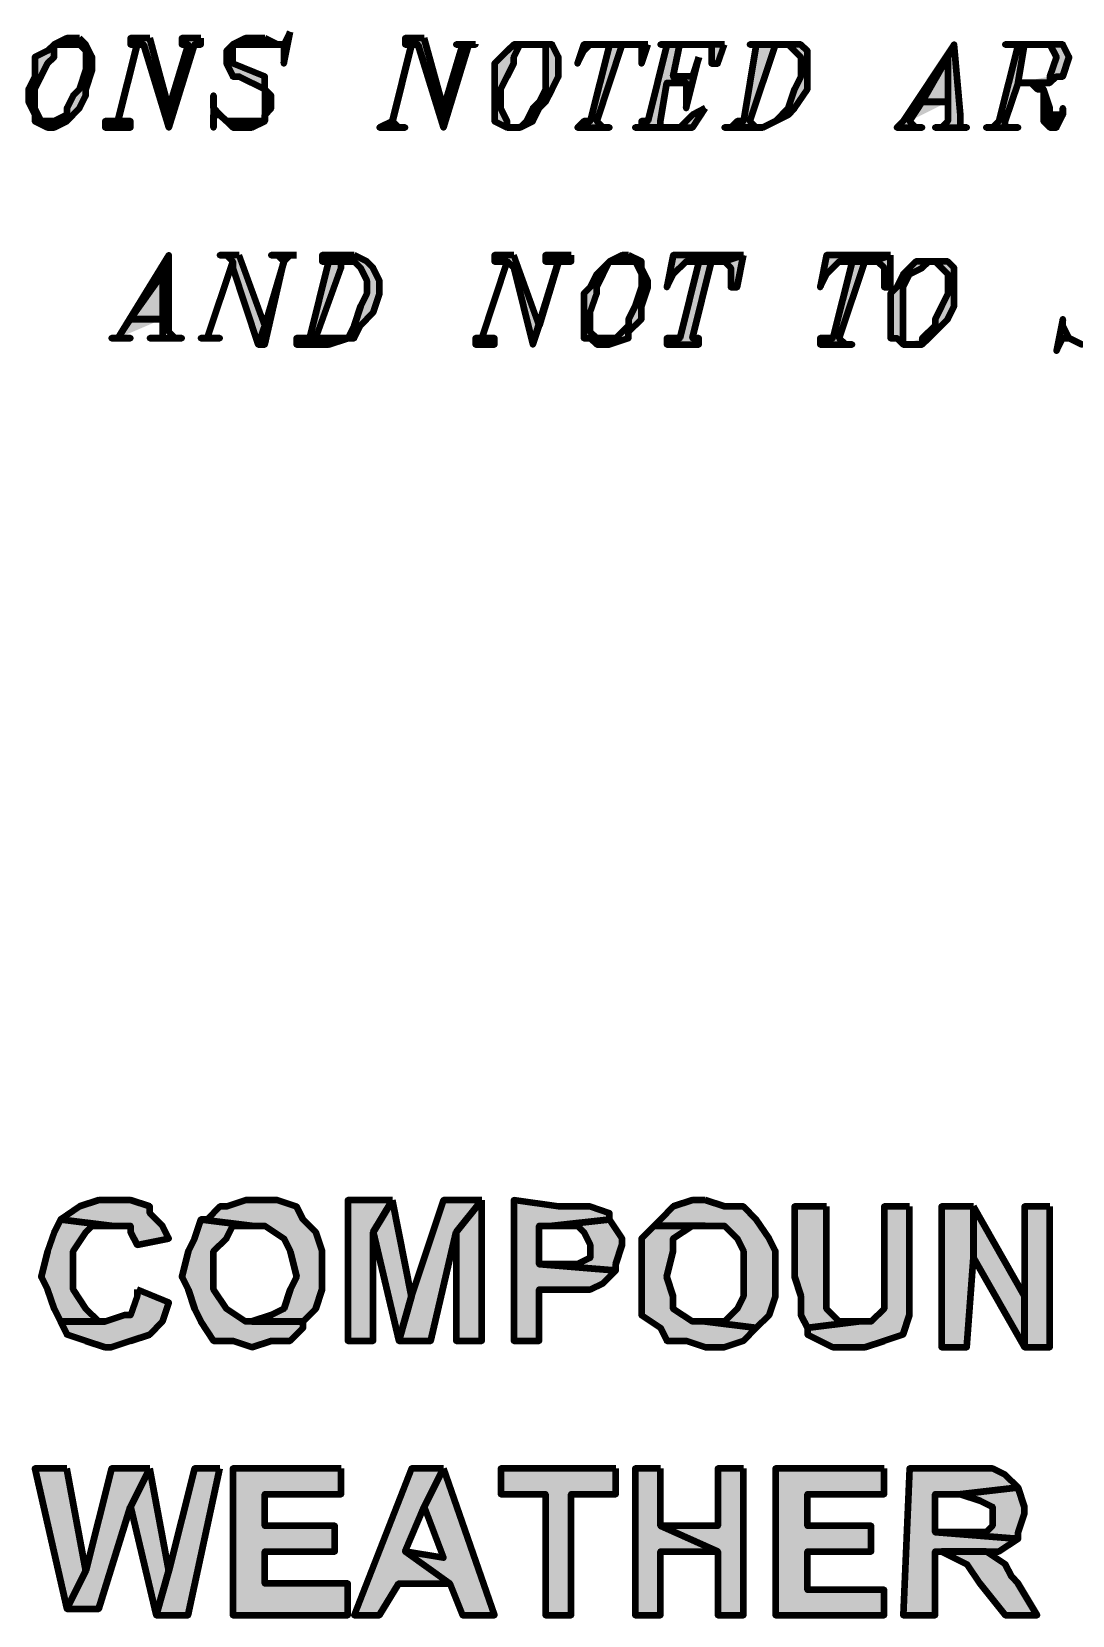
# Model space of a CAD drawing. Header units: inches. Extents: x 16 to 776, y 37 to 575.
# Drawn here: x 253.42 to 280.58, y 181.17 to 222.5 of the extents above; entities that cross this region are included whole.
import ezdxf

# ---------------------------------------------------------------- set-up
doc = ezdxf.new("R2010")
doc.units = ezdxf.units.IN
doc.header["$MEASUREMENT"] = 0
for name, color, linetype, lineweight in [('H', 7, 'CONTINUOUS', 100), ('P', 250, 'CONTINUOUS', 100), ('Text', 250, 'CONTINUOUS', 100)]:
    doc.layers.add(name, color=color, linetype=linetype, lineweight=lineweight)
doc.styles.get("Standard").update_dxf_attribs({"font": 'txt', "width": 0.75})

msp = doc.modelspace()

# ---------------------------------------------------------------- hatches: boundary and pattern name
at = {"layer": 'H', "linetype": 'Continuous'}
for points in [[(260.167, 222.5), (260, 222.167), (260, 221.833), (260, 221.667)], [(254.667, 222.333), (254.333, 222.333), (254, 222.167), (253.833, 222), (253.5, 221.833), (253.5, 221.333), (253.333, 221), (253.333, 220.667), (253.5, 220.333), (253.5, 220.167), (253.833, 220), (253.833, 220.167), (253.667, 220.167), (253.5, 220.5), (253.5, 221), (253.667, 221.333), (253.833, 221.667), (254, 221.833), (254, 222.167), (254.333, 222.167), (254.5, 222.167)], [(254.667, 222.333), (254.5, 222.167), (254.667, 222.167), (254.833, 222), (254.833, 221.5), (254.667, 221), (254.5, 220.833), (254.333, 220.5), (254.333, 220.333), (254, 220.167), (253.833, 220.167), (253.833, 220), (254, 220), (254.333, 220.167), (254.667, 220.5), (254.833, 220.833), (254.833, 221), (255, 221.5), (255, 221.833), (254.833, 222.167)], [(256.5, 222.333), (256, 222.333), (256, 222.167), (256.167, 222.167), (256.333, 222.167), (257, 220), (257, 220.5)], [(257.833, 222.333), (257.333, 222.333), (257.333, 222.167), (257.5, 222.167), (257, 220.5), (257, 220), (257.667, 222.167), (257.833, 222.167)], [(259.5, 222.333), (259, 222.333), (258.667, 222.167), (258.5, 222), (258.5, 221.667), (258.667, 221.333), (258.833, 221.333), (259.5, 221), (259.5, 220.667), (259.5, 220.5), (259.5, 220.167), (259.167, 220.167), (258.667, 220.167), (258.667, 220), (259.167, 220), (259.5, 220.167), (259.5, 220.333), (259.667, 220.5), (259.667, 220.833), (259.5, 221), (259.5, 221.333), (258.667, 221.667), (258.667, 221.833), (258.667, 222), (258.667, 222.167), (259, 222.167), (259.5, 222.167)], [(263.667, 222.333), (263.167, 222.333), (263.167, 222.167), (263.333, 222.167), (263.5, 222.167), (264.167, 220), (264.167, 220.5)], [(265, 222.167), (264.5, 222.167), (264.667, 222.167), (264.167, 220.5), (264.167, 220), (264.833, 222.167)], [(266.333, 222.167), (266, 222.167), (265.833, 222), (265.5, 221.667), (265.5, 221.333), (265.5, 221), (265.5, 220.5), (265.5, 220.333), (265.5, 220.167), (265.833, 220), (265.833, 220.167), (265.667, 220.5), (265.667, 221), (265.833, 221.333), (266, 221.667), (266, 221.833), (266.167, 222.167)], [(268.833, 222.167), (268.5, 222.167), (268, 220.167), (267.833, 220.167), (267.667, 220), (268.5, 220), (268.333, 220), (268.167, 220.167)], [(269.5, 222.167), (267.833, 222.167), (267.667, 221.667), (267.833, 222), (268, 222.167), (268.333, 222.167), (268.5, 222.167), (268.833, 222.167), (269, 222.167)], [(269.5, 222.167), (269, 222.167), (269.167, 222.167), (269.333, 222.167), (269.333, 222), (269.333, 221.667)], [(269.833, 222.167), (270, 222.167), (269.5, 220.167), (269.333, 220.167), (269.333, 220), (269.833, 220), (269.833, 220.167), (270, 221.167), (270.333, 221.167), (270.167, 221.333), (270.333, 222.167), (270.5, 222.167), (271, 222.167)], [(271.5, 222.167), (269.833, 222.167), (271, 222.167), (271.167, 222.167), (271.167, 221.833), (271.167, 221.667), (271.333, 221.667)], [(273.167, 222.167), (272.167, 222.167), (272.333, 222.167), (273.167, 222.167), (273.333, 222), (273.5, 221.833), (273.5, 221.333), (273.333, 221), (273.167, 220.5), (272.833, 220.167), (272.5, 220), (272.333, 220), (271.667, 220), (271.5, 220), (272.5, 220), (272.833, 220.167), (273.167, 220.333), (273.333, 220.5), (273.667, 221), (273.667, 221.333), (273.667, 221.833), (273.667, 222), (273.5, 222.167)], [(272.333, 222.167), (272, 220.167), (271.833, 220.167), (271.667, 220), (272.333, 220), (272.167, 220.167), (272.833, 222.167), (273.167, 222.167)], [(279, 222.167), (279.167, 222.167), (278.667, 220.167), (278.5, 220), (278.333, 220), (279.167, 220), (279, 220), (278.833, 220), (278.833, 220.167), (279.167, 221.167), (279.5, 221.167), (279.667, 221.167), (280, 221.167), (279.167, 221.167), (279.333, 222.167), (279.5, 222.167), (279.667, 222.167), (280, 222.167)], [(270.833, 221.833), (270.667, 221.333), (270.5, 221.333), (270.333, 221.333), (270.167, 221.333), (270.333, 221.167), (270.5, 221.167), (270.5, 221), (270.5, 220.5)], [(279.667, 221.167), (279.5, 221.167), (279.667, 221), (279.833, 221), (279.833, 220.167), (280, 220.333), (280, 220.5), (279.833, 221)], [(258.167, 220.833), (258.167, 220), (258.167, 220.333), (258.333, 220.333), (258.167, 220.5)], [(271, 220.5), (270.667, 220.333), (270.5, 220.167), (270.333, 220), (269.833, 220), (269.333, 220), (269.167, 220), (270.667, 220)], [(280.333, 220.333), (280.167, 220.333), (280, 220.333), (279.833, 220.167), (280, 220), (280.167, 220)], [(255.667, 220.167), (255.333, 220.167), (255.333, 220), (256, 220), (256, 220.167), (255.833, 220.167)], [(258.5, 220.167), (258.667, 220), (258.667, 220.167)], [(262.833, 220.167), (262.5, 220), (263.167, 220), (263, 220)], [(258.833, 216.667), (258.333, 216.667), (258.5, 216.667), (258.667, 216.5), (258.667, 216.333), (259.333, 214.333), (259.5, 214.833)], [(260.333, 216.667), (259.667, 216.667), (259.833, 216.667), (260, 216.5), (259.5, 214.833), (259.333, 214.333), (259.5, 214.333), (260, 216.5), (260.167, 216.667)], [(261.833, 216.667), (261, 216.667), (261, 216.5), (261.833, 216.5), (262, 216.333), (262.167, 216), (262.167, 215.667), (262, 215.333), (261.833, 214.833), (261.667, 214.5), (261.167, 214.5), (261, 214.5), (260.333, 214.5), (260.333, 214.333), (261.167, 214.333), (261.667, 214.5), (261.833, 214.5), (262, 214.833), (262.333, 215.167), (262.5, 215.667), (262.5, 216), (262.333, 216.333), (262.167, 216.5)], [(266, 216.667), (265.5, 216.667), (265.5, 216.5), (265.667, 216.5), (265.833, 216.5), (266, 216.333), (266.5, 214.333), (266.667, 214.833)], [(267.5, 216.667), (266.833, 216.667), (266.833, 216.5), (267, 216.5), (267.167, 216.5), (266.667, 214.833), (266.5, 214.333), (267.167, 216.5), (267.333, 216.5), (267.5, 216.5)], [(269, 216.667), (268.833, 216.667), (268.5, 216.5), (268.167, 216.167), (268, 215.833), (267.833, 215.667), (267.833, 215.167), (267.833, 215), (267.833, 214.5), (268, 214.5), (268.167, 214.333), (268.167, 214.5), (268, 214.667), (268, 215.167), (268.167, 215.667), (268.167, 215.833), (268.333, 216.167), (268.5, 216.5), (268.833, 216.5), (269, 216.5)], [(269, 216.667), (269, 216.5), (269.167, 216.5), (269.333, 216.167), (269.333, 215.833), (269.167, 215.333), (269, 215), (269, 214.833), (268.667, 214.5), (268.5, 214.5), (268.167, 214.5), (268.167, 214.333), (268.5, 214.333), (269, 214.5), (269, 214.667), (269.333, 215), (269.333, 215.333), (269.5, 215.833), (269.5, 216), (269.333, 216.333), (269.333, 216.5)], [(272, 216.667), (270.167, 216.667), (270, 215.833), (270.167, 216.167), (270.5, 216.5), (270.667, 216.5), (270.833, 216.5), (271.167, 216.5), (271.5, 216.5)], [(272, 216.667), (271.5, 216.5), (271.667, 216.333), (271.667, 216.167), (271.667, 215.833), (271.833, 215.833)], [(275.833, 216.667), (274.167, 216.667), (274, 215.833), (274.167, 216.167), (274.5, 216.5), (274.667, 216.5), (274.833, 216.5), (275.167, 216.5), (275.333, 216.5)], [(275.833, 216.667), (275.333, 216.5), (275.5, 216.5), (275.667, 216.333), (275.667, 216.167), (275.667, 215.833), (275.833, 215.833)], [(261, 216.5), (261.167, 216.5), (260.667, 214.5), (260.5, 214.5), (260.333, 214.5), (261, 214.5), (260.833, 214.5), (261.5, 216.333), (261.5, 216.5), (261.667, 216.5), (261.833, 216.5)], [(271.167, 216.5), (270.833, 216.5), (270.333, 214.5), (270.167, 214.5), (270, 214.5), (270, 214.333), (270.833, 214.333), (270.833, 214.5), (270.667, 214.5)], [(275.167, 216.5), (274.833, 216.5), (274.333, 214.5), (274.167, 214.5), (274, 214.5), (274, 214.333), (274.833, 214.333), (274.667, 214.333), (274.5, 214.5)], [(276.833, 216.5), (276.5, 216.5), (276.167, 216.167), (276, 215.833), (275.833, 215.667), (275.833, 215.167), (275.833, 215), (275.833, 214.5), (276, 214.5), (276.167, 214.333), (276.167, 214.5), (276.167, 214.667), (276.167, 215.167), (276.167, 215.667), (276.167, 215.833), (276.333, 216.167), (276.667, 216.333)], [(280.333, 215), (280.167, 214.167), (280.333, 214.5), (280.5, 214.5), (280.333, 214.833)], [(258, 214.5), (257.833, 214.5), (258.333, 214.5), (258.167, 214.5)], [(265.167, 214.5), (265, 214.5), (265, 214.333), (265.5, 214.333), (265.5, 214.5)], [(255.5, 192), (255.167, 192), (254.667, 191.833), (254.167, 191.5), (255.5, 191.333), (256, 191.333), (256, 191.167), (256.167, 190.833), (257, 191), (256.833, 191.333), (256.5, 191.667), (256.5, 191.833), (256, 192)], [(259.167, 192), (259, 192), (258.5, 191.833), (258.333, 191.833), (258, 191.5), (257.833, 191.5), (259.167, 191.333), (259.5, 191.333), (260, 191), (260.167, 190.667), (260.333, 190), (260.167, 189.667), (260, 189.167), (259.667, 189), (259.167, 188.833), (260.5, 188.833), (260.833, 189.167), (261, 189.667), (261, 190), (261, 190.667), (260.833, 191.167), (260.5, 191.5), (260.333, 191.833), (259.833, 192)], [(262.833, 192), (261.667, 192), (261.667, 188.333), (262.333, 188.333), (262.333, 191.167)], [(262.833, 192), (262.333, 191.167), (263, 188.333), (263.333, 189.5)], [(265.167, 192), (264.167, 192), (263.333, 189.5), (263, 188.333), (263.833, 188.333), (264.5, 191.167)], [(265.167, 192), (264.5, 191.167), (264.5, 188.333), (265.167, 188.333)], [(267.167, 191.833), (266, 192), (266, 188.333), (266.667, 188.333), (266.667, 189.667), (267.167, 189.667), (267.5, 189.667), (268, 189.667), (268.333, 189.833), (268.667, 190.167), (266.667, 190.333), (266.667, 191.333), (267, 191.333), (268.5, 191.5), (268.5, 191.667), (268, 191.833), (267.667, 191.833)], [(271, 192), (270.667, 192), (270.167, 191.833), (269.833, 191.5), (269.667, 191.333), (271, 191.333), (271.5, 191.333), (271.833, 191), (272, 190.667), (272, 190), (272, 189.5), (271.833, 189.167), (271.5, 188.833), (271, 188.833), (272.333, 188.667), (272.667, 189), (272.833, 189.5), (272.833, 190), (272.833, 190.667), (272.667, 191), (272.333, 191.5), (272, 191.833), (271.5, 191.833)], [(274.167, 191.833), (273.333, 191.833), (273.333, 190), (273.5, 189.5), (273.5, 189), (273.667, 188.667), (275, 188.833), (274.5, 188.833), (274.167, 189.167), (274.167, 189.333), (274.167, 190)], [(276.333, 191.833), (275.667, 191.833), (275.667, 189.833), (275.667, 189.667), (275.667, 189.167), (275.333, 188.833), (275, 188.833), (273.667, 188.667), (273.667, 188.5), (274, 188.333), (274.333, 188.167), (275, 188.167), (275.167, 188.167), (275.667, 188.333), (276.167, 188.5), (276.333, 189), (276.333, 189.333), (276.333, 190)], [(278, 191.833), (277.167, 191.833), (277.167, 188.167), (277.833, 188.167), (278, 190.5)], [(278, 191.833), (278, 190.5), (279.333, 188.167), (279.333, 189.5)], [(280, 191.833), (279.333, 191.833), (279.333, 189.5), (279.333, 188.167), (280, 188.167)], [(254.167, 191.5), (254, 191.167), (253.833, 190.667), (253.667, 190), (253.833, 189.667), (254, 189.167), (254.167, 188.833), (255.333, 188.833), (255.167, 188.833), (254.833, 189.167), (254.5, 189.667), (254.5, 190.167), (254.5, 190.667), (254.833, 191.167), (255, 191.333), (255.5, 191.333)], [(257.833, 191.5), (257.667, 191), (257.5, 190.667), (257.333, 190), (257.5, 189.667), (257.667, 189.167), (257.833, 188.833), (258.167, 188.333), (258.667, 188.333), (259.167, 188.167), (259.667, 188.333), (260.167, 188.333), (260.5, 188.667), (260.5, 188.833), (259.167, 188.833), (259, 188.833), (258.5, 189.167), (258.167, 189.667), (258.167, 190), (258.167, 190.667), (258.5, 191), (258.667, 191.333), (259.167, 191.333)], [(268.5, 191.5), (267, 191.333), (267.167, 191.333), (267.667, 191.333), (267.833, 191.167), (268, 190.833), (268, 190.5), (267.667, 190.333), (267.167, 190.333), (266.667, 190.333), (268.667, 190.167), (268.667, 190.333), (268.833, 190.833), (268.833, 191)], [(269.667, 191.333), (269.333, 191), (269.333, 190.5), (269.333, 190), (269.333, 189.5), (269.333, 189), (269.833, 188.667), (270, 188.333), (270.5, 188.333), (271, 188.167), (271.5, 188.167), (272, 188.333), (272.333, 188.667), (271, 188.833), (270.667, 188.833), (270.167, 189.167), (270.167, 189.5), (270, 190), (270.167, 190.667), (270.167, 191), (270.667, 191.333), (271, 191.333)], [(256.167, 189.667), (256.167, 189.5), (256, 189), (255.833, 189), (255.333, 188.833), (254.167, 188.833), (254.333, 188.5), (254.833, 188.333), (255.333, 188.167), (255.5, 188.167), (256, 188.333), (256.5, 188.5), (256.833, 188.833), (257, 189.333)], [(254.333, 185), (253.5, 185), (254.333, 181.333), (254.833, 182.333)], [(256.5, 185), (255.5, 185), (254.833, 182.333), (254.333, 181.333), (255.167, 181.333), (256, 184)], [(256.5, 185), (256, 184), (256.667, 181.167), (257, 182.333)], [(258.333, 185), (257.667, 185), (257, 182.333), (256.667, 181.167), (257.5, 181.167)], [(261.5, 185), (258.667, 185), (258.667, 181.167), (261.667, 181.167), (261.667, 182), (259.5, 182), (259.5, 182.833), (261.333, 182.833), (261.333, 183.5), (259.5, 183.5), (259.5, 184.333), (261.5, 184.333)], [(264.167, 185), (263.333, 185), (261.833, 181.167), (262.5, 181.167), (263, 182), (264.333, 182), (263.167, 182.833), (263.667, 184)], [(264.167, 185), (263.667, 184), (264.167, 182.667), (263.167, 182.833), (264.333, 182), (264.667, 181.167), (265.5, 181.167)], [(268.667, 185), (265.667, 185), (265.667, 184.333), (266.833, 184.333), (266.833, 181.167), (267.5, 181.167), (267.5, 184.333), (268.667, 184.333)], [(269.833, 185), (269.167, 185), (269.167, 181.167), (269.833, 181.167), (269.833, 182.833), (271.333, 182.833), (269.833, 183.5)], [(272, 185), (271.333, 185), (271.333, 183.5), (269.833, 183.5), (271.333, 182.833), (271.333, 181.167), (272, 181.167)], [(275.667, 185), (272.833, 185), (272.833, 181.167), (275.667, 181.167), (275.667, 181.833), (273.667, 181.833), (273.667, 182.833), (275.333, 182.833), (275.333, 183.5), (273.667, 183.5), (273.667, 184.333), (275.667, 184.333)], [(278, 185), (276.333, 185), (276.167, 181.167), (277, 181.167), (277, 182.833), (277.167, 182.833), (278.333, 182.833), (278.667, 182.833), (279.167, 183.167), (277, 183.333), (277, 184.333), (277.667, 184.333), (279.167, 184.5), (278.833, 184.833), (278.5, 185)], [(279.167, 184.5), (277.667, 184.333), (278.167, 184.167), (278.5, 184), (278.5, 183.833), (278.5, 183.5), (278.333, 183.333), (278.167, 183.333), (277.5, 183.333), (277, 183.333), (279.167, 183.167), (279.167, 183.333), (279.333, 183.833), (279.333, 184)], [(278.333, 182.833), (277.167, 182.833), (277.5, 182.667), (277.833, 182.5), (278.167, 182), (278.833, 181.167), (279.667, 181.167), (279.167, 182), (279, 182.167), (278.833, 182.5)]]:
    msp.add_hatch(color=0, dxfattribs=at).paths.add_polyline_path(points)
h = msp.add_hatch(color=0, dxfattribs=at)
edge = h.paths.add_edge_path()
edge.add_line((259.5, 222.333), (259.5, 222.167))
edge.add_line((259.5, 222.167), (260, 222.167))
edge.add_line((260, 222.167), (259.833, 222.167))
h = msp.add_hatch(color=0, dxfattribs=at)
edge = h.paths.add_edge_path()
edge.add_line((266.833, 222.167), (266.833, 222))
edge.add_line((266.833, 222), (266.833, 221.333))
edge.add_line((266.833, 221.333), (266.833, 221))
edge.add_line((266.833, 221), (266.667, 220.667))
edge.add_line((266.667, 220.667), (266.5, 220.5))
edge.add_line((266.5, 220.5), (266.333, 220.167))
edge.add_line((266.333, 220.167), (265.833, 220))
edge.add_line((265.833, 220), (266.167, 220))
edge.add_line((266.167, 220), (266.5, 220.167))
edge.add_line((266.5, 220.167), (266.667, 220.5))
edge.add_line((266.667, 220.5), (266.833, 220.667))
edge.add_line((266.833, 220.667), (267, 221))
edge.add_line((267, 221), (267.167, 221.333))
edge.add_line((267.167, 221.333), (267.167, 221.833))
edge.add_line((267.167, 221.833), (267, 222.167))
h = msp.add_hatch(color=0, dxfattribs=at)
edge = h.paths.add_edge_path()
edge.add_line((277.5, 222.167), (276.167, 220.167))
edge.add_line((276.167, 220.167), (276, 220))
edge.add_line((276, 220), (276.667, 220))
edge.add_line((276.667, 220), (276.5, 220))
edge.add_line((276.5, 220), (276.333, 220.167))
edge.add_line((276.333, 220.167), (277.333, 220.667))
edge.add_line((277.333, 220.667), (276.667, 220.667))
edge.add_line((276.667, 220.667), (277.333, 221.833))
h = msp.add_hatch(color=0, dxfattribs=at)
edge = h.paths.add_edge_path()
edge.add_line((277.5, 222.167), (277.333, 221.833))
edge.add_line((277.333, 221.833), (276.667, 220.667))
edge.add_line((276.667, 220.667), (277.333, 220.667))
edge.add_line((277.333, 220.667), (277.333, 220.167))
edge.add_line((277.333, 220.167), (277.167, 220))
edge.add_line((277.167, 220), (277, 220))
edge.add_line((277, 220), (277.833, 220))
edge.add_line((277.833, 220), (277.667, 220))
edge.add_line((277.667, 220), (277.667, 220.167))
edge.add_line((277.667, 220.167), (277.667, 220.333))
h = msp.add_hatch(color=0, dxfattribs=at)
edge = h.paths.add_edge_path()
edge.add_line((280, 222.167), (278.833, 222.167))
edge.add_line((278.833, 222.167), (279, 222.167))
edge.add_line((279, 222.167), (280, 222.167))
edge.add_line((280, 222.167), (280.167, 221.833))
edge.add_line((280.167, 221.833), (280, 221.333))
edge.add_line((280, 221.333), (279.167, 221.167))
edge.add_line((279.167, 221.167), (280, 221.167))
edge.add_line((280, 221.167), (280.167, 221.333))
edge.add_line((280.167, 221.333), (280.333, 221.333))
edge.add_line((280.333, 221.333), (280.5, 221.833))
edge.add_line((280.5, 221.833), (280.333, 222.167))
h = msp.add_hatch(color=0, dxfattribs=at)
edge = h.paths.add_edge_path()
edge.add_line((257, 216.667), (255.667, 214.5))
edge.add_line((255.667, 214.5), (255.5, 214.5))
edge.add_line((255.5, 214.5), (256, 214.5))
edge.add_line((256, 214.5), (255.667, 214.5))
edge.add_line((255.667, 214.5), (256.833, 215))
edge.add_line((256.833, 215), (256, 215))
edge.add_line((256, 215), (256.833, 216.167))
h = msp.add_hatch(color=0, dxfattribs=at)
edge = h.paths.add_edge_path()
edge.add_line((257, 216.667), (256.833, 216.167))
edge.add_line((256.833, 216.167), (256, 215))
edge.add_line((256, 215), (256.833, 215))
edge.add_line((256.833, 215), (256.833, 214.5))
edge.add_line((256.833, 214.5), (256.667, 214.5))
edge.add_line((256.667, 214.5), (256.5, 214.5))
edge.add_line((256.5, 214.5), (257.333, 214.5))
edge.add_line((257.333, 214.5), (257.167, 214.5))
edge.add_line((257.167, 214.5), (257, 214.667))
h = msp.add_hatch(color=0, dxfattribs=at)
edge = h.paths.add_edge_path()
edge.add_line((277, 216.5), (277.167, 216.333))
edge.add_line((277.167, 216.333), (277.333, 216.167))
edge.add_line((277.333, 216.167), (277.333, 215.667))
edge.add_line((277.333, 215.667), (277.167, 215.333))
edge.add_line((277.167, 215.333), (277, 215))
edge.add_line((277, 215), (277, 214.833))
edge.add_line((277, 214.833), (276.667, 214.5))
edge.add_line((276.667, 214.5), (276.167, 214.333))
edge.add_line((276.167, 214.333), (276.667, 214.333))
edge.add_line((276.667, 214.333), (276.833, 214.5))
edge.add_line((276.833, 214.5), (277, 214.667))
edge.add_line((277, 214.667), (277.333, 215))
edge.add_line((277.333, 215), (277.5, 215.333))
edge.add_line((277.5, 215.333), (277.5, 215.667))
edge.add_line((277.5, 215.667), (277.5, 216))
edge.add_line((277.5, 216), (277.5, 216.333))
edge.add_line((277.5, 216.333), (277.333, 216.5))

# ---------------------------------------------------------------- linework, layer by layer
at = {"layer": 'P', "color": 0, "linetype": 'Continuous'}
for points in [[(260.167, 222.5), (260, 222.167), (260, 222.167), (260, 222.167), (260, 221.833), (260, 221.667), (260, 221.667), (260.167, 222.5)], [(254.667, 222.333), (254.333, 222.333), (254, 222.167), (253.833, 222), (253.5, 221.833), (253.5, 221.333), (253.333, 221), (253.333, 220.667), (253.5, 220.333), (253.5, 220.167), (253.833, 220), (253.833, 220.167), (253.667, 220.167), (253.5, 220.5), (253.5, 221), (253.667, 221.333), (253.833, 221.667), (254, 221.833), (254, 222.167), (254.333, 222.167), (254.5, 222.167), (254.667, 222.333)], [(254.667, 222.333), (254.5, 222.167), (254.667, 222.167), (254.833, 222), (254.833, 221.5), (254.667, 221), (254.5, 220.833), (254.333, 220.5), (254.333, 220.333), (254, 220.167), (254, 220.167), (253.833, 220.167), (253.833, 220), (254, 220), (254.333, 220.167), (254.667, 220.5), (254.833, 220.833), (254.833, 221), (255, 221.5), (255, 221.833), (254.833, 222.167), (254.833, 222.167), (254.667, 222.333)], [(256.167, 222.167), (255.667, 220.167), (255.333, 220.167), (255.333, 220.167), (255.333, 220), (256, 220), (256, 220.167), (255.833, 220.167), (255.667, 220.167), (256.167, 222.167), (256.167, 222.167)], [(256.5, 222.333), (256, 222.333), (256, 222.167), (256, 222.167), (256.167, 222.167), (256.167, 222.167), (256.167, 222.167), (256.333, 222.167), (257, 220), (257, 220.5), (256.5, 222.333)], [(257.833, 222.333), (257.333, 222.333), (257.333, 222.167), (257.333, 222.167), (257.5, 222.167), (257, 220.5), (257, 220), (257, 220), (257.667, 222.167), (257.833, 222.167), (257.833, 222.167), (257.833, 222.333)], [(259.5, 222.333), (259, 222.333), (258.667, 222.167), (258.5, 222), (258.5, 221.667), (258.667, 221.333), (258.833, 221.333), (259.5, 221), (259.5, 220.667), (259.5, 220.5), (259.5, 220.167), (259.167, 220.167), (258.667, 220.167), (258.667, 220), (259.167, 220), (259.5, 220.167), (259.5, 220.333), (259.667, 220.5), (259.667, 220.833), (259.5, 221), (259.5, 221.333), (258.667, 221.667), (258.667, 221.833), (258.667, 222), (258.667, 222.167), (259, 222.167), (259.5, 222.167), (259.5, 222.333)], [(259.5, 222.333), (259.5, 222.167), (259.833, 222.167), (260, 222.167), (260, 222.167), (259.833, 222.167), (259.5, 222.333)], [(263.333, 222.167), (262.833, 220.167), (262.5, 220), (262.5, 220), (262.5, 220), (263.167, 220), (263.167, 220), (263, 220), (262.833, 220.167), (263.333, 222.167), (263.333, 222.167)], [(263.667, 222.333), (263.167, 222.333), (263.167, 222.167), (263.333, 222.167), (263.333, 222.167), (263.333, 222.167), (263.333, 222.167), (263.5, 222.167), (264.167, 220), (264.167, 220.5), (263.667, 222.333)], [(265, 222.167), (264.5, 222.167), (264.5, 222.167), (264.667, 222.167), (264.667, 222.167), (264.167, 220.5), (264.167, 220), (264.167, 220), (264.833, 222.167), (265, 222.167), (265, 222.167)], [(266.667, 222.167), (266.333, 222.167), (266, 222.167), (265.833, 222), (265.5, 221.667), (265.5, 221.333), (265.5, 221), (265.5, 220.5), (265.5, 220.333), (265.5, 220.167), (265.833, 220), (265.833, 220), (265.833, 220.167), (265.667, 220.5), (265.667, 221), (265.833, 221.333), (266, 221.667), (266, 221.833), (266.167, 222.167), (266.333, 222.167), (266.667, 222.167)], [(266.667, 222.167), (266.667, 222.167), (266.833, 222.167), (266.833, 222), (266.833, 221.333), (266.833, 221), (266.667, 220.667), (266.5, 220.5), (266.333, 220.167), (266.167, 220), (266.167, 220), (265.833, 220), (265.833, 220), (266.167, 220), (266.5, 220.167), (266.667, 220.5), (266.833, 220.667), (267, 221), (267.167, 221.333), (267.167, 221.833), (267, 222.167), (266.833, 222.167), (266.667, 222.167)], [(268.833, 222.167), (268.5, 222.167), (268, 220.167), (267.833, 220.167), (267.667, 220), (267.667, 220), (267.667, 220), (268.5, 220), (268.5, 220), (268.333, 220), (268.167, 220.167), (268.167, 220.167), (268.833, 222.167)], [(269.5, 222.167), (267.833, 222.167), (267.667, 221.667), (267.667, 221.667), (267.833, 222), (268, 222.167), (268.333, 222.167), (268.5, 222.167), (268.833, 222.167), (269, 222.167), (269.5, 222.167)], [(269.5, 222.167), (269, 222.167), (269.167, 222.167), (269.333, 222.167), (269.333, 222), (269.333, 221.667), (269.333, 221.667), (269.5, 222.167)], [(269.833, 222.167), (270, 222.167), (270, 222.167), (269.5, 220.167), (269.333, 220.167), (269.333, 220), (269.833, 220), (269.833, 220.167), (269.833, 220.167), (270, 221.167), (270.333, 221.167), (270.167, 221.333), (270.333, 222.167), (270.333, 222.167), (270.5, 222.167), (271, 222.167), (269.833, 222.167)], [(271.5, 222.167), (269.833, 222.167), (269.833, 222.167), (269.833, 222.167), (271, 222.167), (271, 222.167), (271.167, 222.167), (271.167, 221.833), (271.167, 221.667), (271.333, 221.667), (271.5, 222.167)], [(273.167, 222.167), (272.167, 222.167), (272.167, 222.167), (272.333, 222.167), (273.167, 222.167), (273.333, 222), (273.5, 221.833), (273.5, 221.333), (273.333, 221), (273.167, 220.5), (272.833, 220.167), (272.5, 220), (272.333, 220), (271.667, 220), (271.5, 220), (271.5, 220), (272.5, 220), (272.833, 220.167), (273.167, 220.333), (273.333, 220.5), (273.667, 221), (273.667, 221.333), (273.667, 221.833), (273.667, 222), (273.5, 222.167), (273.167, 222.167)], [(272.333, 222.167), (272.333, 222.167), (272.333, 222.167), (272, 220.167), (271.833, 220.167), (271.667, 220), (272.333, 220), (272.167, 220.167), (272.167, 220.167), (272.833, 222.167), (272.833, 222.167), (272.833, 222.167), (273.167, 222.167), (272.333, 222.167)], [(277.5, 222.167), (277.5, 222.167), (276.167, 220.167), (276, 220), (276, 220), (276, 220), (276.667, 220), (276.667, 220), (276.5, 220), (276.333, 220.167), (276.667, 220.667), (277.333, 220.667), (276.667, 220.667), (277.333, 221.833), (277.5, 222.167)], [(277.5, 222.167), (277.333, 221.833), (277.333, 220.667), (276.667, 220.667), (277.333, 220.667), (277.333, 220.167), (277.333, 220.167), (277.167, 220), (277, 220), (277, 220), (277.833, 220), (277.833, 220), (277.667, 220), (277.667, 220.167), (277.667, 220.333), (277.5, 222.167)], [(279, 222.167), (279.167, 222.167), (279.167, 222.167), (278.667, 220.167), (278.5, 220), (278.333, 220), (278.333, 220), (278.333, 220), (279.167, 220), (279.167, 220), (279, 220), (278.833, 220), (278.833, 220.167), (279.167, 221.167), (279.5, 221.167), (279.667, 221.167), (280, 221.167), (279.167, 221.167), (279.333, 222.167), (279.5, 222.167), (279.667, 222.167), (280, 222.167), (279, 222.167)], [(280, 222.167), (278.833, 222.167), (278.833, 222.167), (279, 222.167), (280, 222.167), (280, 222.167), (280.167, 221.833), (280.167, 221.833), (280, 221.333), (280, 221.167), (279.167, 221.167), (280, 221.167), (280.167, 221.333), (280.333, 221.333), (280.5, 221.833), (280.5, 221.833), (280.333, 222.167), (280, 222.167)], [(270.833, 221.833), (270.667, 221.333), (270.5, 221.333), (270.333, 221.333), (270.167, 221.333), (270.333, 221.167), (270.5, 221.167), (270.5, 221), (270.5, 220.5), (270.833, 221.833)], [(279.667, 221.167), (279.5, 221.167), (279.667, 221), (279.833, 221), (279.833, 220.167), (280, 220.333), (280, 220.5), (279.833, 221), (279.667, 221.167), (279.667, 221.167)], [(258.167, 220.833), (258.167, 220.833), (258.167, 220), (258.167, 220.333), (258.333, 220.333), (258.333, 220.333), (258.167, 220.5), (258.167, 220.833)], [(258.333, 220.333), (258.333, 220.333), (258.5, 220.167), (258.667, 220), (258.667, 220.167), (258.5, 220.167), (258.333, 220.333)], [(271, 220.5), (270.667, 220.333), (270.667, 220.333), (270.5, 220.167), (270.333, 220), (269.833, 220), (269.333, 220), (269.167, 220), (269.167, 220), (270.667, 220), (271, 220.5)], [(280.333, 220.5), (280.333, 220.5), (280.333, 220.333), (280.167, 220.333), (280, 220.333), (279.833, 220.167), (280, 220), (280.167, 220), (280.333, 220.333), (280.333, 220.5)], [(257, 216.667), (257, 216.667), (255.667, 214.5), (255.5, 214.5), (255.5, 214.5), (255.5, 214.5), (256, 214.5), (256, 214.5), (256, 214.5), (255.667, 214.5), (256, 215), (256.833, 215), (256, 215), (256.833, 216.167), (257, 216.667)], [(257, 216.667), (256.833, 216.167), (256.833, 215), (256, 215), (256.833, 215), (256.833, 214.5), (256.833, 214.5), (256.667, 214.5), (256.5, 214.5), (256.5, 214.5), (257.333, 214.5), (257.333, 214.5), (257.167, 214.5), (257.167, 214.5), (257, 214.667), (257, 216.667)], [(258.833, 216.667), (258.333, 216.667), (258.333, 216.667), (258.5, 216.667), (258.667, 216.5), (258.667, 216.5), (258.667, 216.5), (258.667, 216.333), (259.333, 214.333), (259.5, 214.833), (258.833, 216.667)], [(260.333, 216.667), (259.667, 216.667), (259.667, 216.667), (259.833, 216.667), (260, 216.5), (259.5, 214.833), (259.333, 214.333), (259.5, 214.333), (260, 216.5), (260.167, 216.667), (260.333, 216.667)], [(261.833, 216.667), (261, 216.667), (261, 216.5), (261, 216.5), (261.833, 216.5), (262, 216.333), (262.167, 216), (262.167, 215.667), (262, 215.333), (261.833, 214.833), (261.667, 214.5), (261.167, 214.5), (261, 214.5), (260.333, 214.5), (260.333, 214.5), (260.333, 214.333), (261.167, 214.333), (261.667, 214.5), (261.833, 214.5), (262, 214.833), (262.333, 215.167), (262.5, 215.667), (262.5, 216), (262.333, 216.333), (262.167, 216.5), (261.833, 216.667)], [(266, 216.667), (265.5, 216.667), (265.5, 216.5), (265.667, 216.5), (265.833, 216.5), (265.833, 216.5), (265.833, 216.5), (266, 216.333), (266.5, 214.333), (266.667, 214.833), (266, 216.667)], [(267.5, 216.667), (266.833, 216.667), (266.833, 216.5), (267, 216.5), (267.167, 216.5), (266.667, 214.833), (266.5, 214.333), (266.5, 214.333), (267.167, 216.5), (267.333, 216.5), (267.5, 216.5), (267.5, 216.667)], [(269, 216.667), (268.833, 216.667), (268.5, 216.5), (268.167, 216.167), (268, 215.833), (267.833, 215.667), (267.833, 215.167), (267.833, 215), (267.833, 214.5), (268, 214.5), (268.167, 214.333), (268.167, 214.5), (268.167, 214.5), (268, 214.667), (268, 215.167), (268.167, 215.667), (268.167, 215.833), (268.333, 216.167), (268.5, 216.5), (268.833, 216.5), (269, 216.5), (269, 216.667)], [(269, 216.667), (269, 216.5), (269.167, 216.5), (269.333, 216.167), (269.333, 215.833), (269.167, 215.333), (269, 215), (269, 214.833), (268.667, 214.5), (268.5, 214.5), (268.5, 214.5), (268.167, 214.5), (268.167, 214.333), (268.5, 214.333), (269, 214.5), (269, 214.667), (269.333, 215), (269.333, 215.333), (269.5, 215.833), (269.5, 216), (269.333, 216.333), (269.333, 216.5), (269, 216.667)], [(272, 216.667), (270.167, 216.667), (270, 215.833), (270, 215.833), (270.167, 216.167), (270.5, 216.5), (270.667, 216.5), (270.833, 216.5), (271.167, 216.5), (271.5, 216.5), (272, 216.667)], [(272, 216.667), (271.5, 216.5), (271.5, 216.5), (271.667, 216.333), (271.667, 216.167), (271.667, 215.833), (271.833, 215.833), (272, 216.667)], [(275.833, 216.667), (274.167, 216.667), (274, 215.833), (274, 215.833), (274.167, 216.167), (274.5, 216.5), (274.667, 216.5), (274.833, 216.5), (275.167, 216.5), (275.333, 216.5), (275.833, 216.667)], [(275.833, 216.667), (275.333, 216.5), (275.5, 216.5), (275.667, 216.333), (275.667, 216.167), (275.667, 215.833), (275.833, 215.833), (275.833, 216.667)], [(258.667, 216.5), (258, 214.5), (257.833, 214.5), (257.833, 214.5), (257.833, 214.5), (258.333, 214.5), (258.333, 214.5), (258.167, 214.5), (258, 214.5), (258.667, 216.5)], [(261, 216.5), (261.167, 216.5), (261.167, 216.5), (260.667, 214.5), (260.5, 214.5), (260.333, 214.5), (261, 214.5), (260.833, 214.5), (260.833, 214.5), (261.5, 216.333), (261.5, 216.5), (261.667, 216.5), (261.833, 216.5), (261, 216.5)], [(265.833, 216.5), (265.167, 214.5), (265, 214.5), (265, 214.5), (265, 214.333), (265.5, 214.333), (265.5, 214.5), (265.5, 214.5), (265.167, 214.5), (265.833, 216.5)], [(271.167, 216.5), (270.833, 216.5), (270.333, 214.5), (270.167, 214.5), (270.167, 214.5), (270, 214.5), (270, 214.333), (270.833, 214.333), (270.833, 214.5), (270.667, 214.5), (270.667, 214.5), (270.667, 214.5), (271.167, 216.5)], [(275.167, 216.5), (274.833, 216.5), (274.333, 214.5), (274.167, 214.5), (274, 214.5), (274, 214.5), (274, 214.333), (274.833, 214.333), (274.833, 214.333), (274.667, 214.333), (274.5, 214.5), (274.5, 214.5), (275.167, 216.5)], [(277, 216.5), (276.833, 216.5), (276.5, 216.5), (276.167, 216.167), (276, 215.833), (275.833, 215.667), (275.833, 215.167), (275.833, 215), (275.833, 214.5), (276, 214.5), (276.167, 214.333), (276.167, 214.333), (276.167, 214.5), (276.167, 214.667), (276.167, 215.167), (276.167, 215.667), (276.167, 215.833), (276.333, 216.167), (276.667, 216.333), (276.833, 216.5), (277, 216.5)], [(277, 216.5), (277, 216.5), (277.167, 216.333), (277.333, 216.167), (277.333, 215.667), (277.167, 215.333), (277, 215), (277, 214.833), (276.667, 214.5), (276.667, 214.5), (276.667, 214.333), (276.167, 214.333), (276.167, 214.333), (276.667, 214.333), (276.833, 214.5), (277, 214.667), (277.333, 215), (277.5, 215.333), (277.5, 215.667), (277.5, 216), (277.5, 216.333), (277.333, 216.5), (277, 216.5)], [(280.333, 215), (280.333, 215), (280.167, 214.167), (280.333, 214.5), (280.5, 214.5), (280.5, 214.5), (280.333, 214.833), (280.333, 215)], [(280.5, 214.5), (280.5, 214.5), (280.5, 214.5), (280.833, 214.333), (280.833, 214.333), (280.5, 214.5), (280.5, 214.5)], [(255.5, 192), (255.167, 192), (254.667, 191.833), (254.167, 191.5), (254.167, 191.5), (255.5, 191.333), (255.5, 191.333), (256, 191.333), (256, 191.167), (256.167, 190.833), (257, 191), (256.833, 191.333), (256.5, 191.667), (256.5, 191.833), (256, 192), (255.5, 192)], [(259.167, 192), (259, 192), (258.5, 191.833), (258.333, 191.833), (258, 191.5), (257.833, 191.5), (259.167, 191.333), (259.5, 191.333), (260, 191), (260.167, 190.667), (260.333, 190), (260.333, 190), (260.167, 189.667), (260, 189.167), (259.667, 189), (259.167, 188.833), (260.5, 188.833), (260.833, 189.167), (261, 189.667), (261, 190), (261, 190), (261, 190.667), (260.833, 191.167), (260.5, 191.5), (260.333, 191.833), (259.833, 192), (259.167, 192)], [(262.833, 192), (261.667, 192), (261.667, 188.333), (262.333, 188.333), (262.333, 191.167), (262.833, 192)], [(262.833, 192), (262.333, 191.167), (263, 188.333), (263.333, 189.5), (262.833, 192)], [(265.167, 192), (264.167, 192), (263.333, 189.5), (263, 188.333), (263.833, 188.333), (264.5, 191.167), (265.167, 192)], [(265.167, 192), (264.5, 191.167), (264.5, 188.333), (265.167, 188.333), (265.167, 192)], [(267.167, 191.833), (266, 192), (266, 188.333), (266.667, 188.333), (266.667, 189.667), (267.167, 189.667), (267.5, 189.667), (268, 189.667), (268.333, 189.833), (268.667, 190.167), (266.667, 190.333), (266.667, 191.333), (267, 191.333), (268.5, 191.5), (268.5, 191.667), (268, 191.833), (267.667, 191.833), (267.167, 191.833)], [(271, 192), (270.667, 192), (270.167, 191.833), (270.167, 191.833), (269.833, 191.5), (269.667, 191.333), (271, 191.333), (271.5, 191.333), (271.833, 191), (272, 190.667), (272, 190), (272, 190), (272, 189.5), (271.833, 189.167), (271.5, 188.833), (271, 188.833), (272.333, 188.667), (272.667, 189), (272.833, 189.5), (272.833, 190), (272.833, 190), (272.833, 190.667), (272.667, 191), (272.333, 191.5), (272, 191.833), (271.5, 191.833), (271, 192)], [(274.167, 191.833), (273.333, 191.833), (273.333, 190), (273.5, 189.5), (273.5, 189), (273.667, 188.667), (275, 188.833), (275, 188.833), (274.5, 188.833), (274.167, 189.167), (274.167, 189.333), (274.167, 190), (274.167, 191.833)], [(276.333, 191.833), (275.667, 191.833), (275.667, 189.833), (275.667, 189.667), (275.667, 189.167), (275.333, 188.833), (275, 188.833), (273.667, 188.667), (273.667, 188.5), (274, 188.333), (274.333, 188.167), (275, 188.167), (275.167, 188.167), (275.667, 188.333), (275.667, 188.333), (276.167, 188.5), (276.167, 188.5), (276.333, 189), (276.333, 189.333), (276.333, 190), (276.333, 191.833)], [(278, 191.833), (277.167, 191.833), (277.167, 188.167), (277.833, 188.167), (278, 190.5), (278, 191.833)], [(278, 191.833), (278, 190.5), (279.333, 188.167), (279.333, 189.5), (278, 191.833)], [(280, 191.833), (279.333, 191.833), (279.333, 189.5), (279.333, 188.167), (280, 188.167), (280, 191.833)], [(254.167, 191.5), (254, 191.167), (253.833, 190.667), (253.667, 190), (253.833, 189.667), (254, 189.167), (254.167, 188.833), (255.333, 188.833), (255.167, 188.833), (254.833, 189.167), (254.833, 189.167), (254.5, 189.667), (254.5, 190.167), (254.5, 190.667), (254.833, 191.167), (255, 191.333), (255.5, 191.333), (254.167, 191.5)], [(257.833, 191.5), (257.667, 191), (257.5, 190.667), (257.333, 190), (257.5, 189.667), (257.667, 189.167), (257.833, 188.833), (258.167, 188.333), (258.667, 188.333), (259.167, 188.167), (259.667, 188.333), (260.167, 188.333), (260.5, 188.667), (260.5, 188.833), (259.167, 188.833), (259, 188.833), (258.5, 189.167), (258.5, 189.167), (258.167, 189.667), (258.167, 190), (258.167, 190), (258.167, 190.667), (258.5, 191), (258.667, 191.333), (259.167, 191.333), (257.833, 191.5)], [(268.5, 191.5), (267, 191.333), (267.167, 191.333), (267.667, 191.333), (267.833, 191.167), (268, 190.833), (268, 190.5), (267.667, 190.333), (267.667, 190.333), (267.167, 190.333), (266.667, 190.333), (268.667, 190.167), (268.667, 190.333), (268.833, 190.833), (268.833, 191), (268.5, 191.5)], [(269.667, 191.333), (269.333, 191), (269.333, 190.5), (269.333, 190), (269.333, 189.5), (269.333, 189), (269.833, 188.667), (270, 188.333), (270.5, 188.333), (271, 188.167), (271.5, 188.167), (272, 188.333), (272.333, 188.667), (272.333, 188.667), (271, 188.833), (270.667, 188.833), (270.167, 189.167), (270.167, 189.167), (270.167, 189.5), (270, 190), (270, 190), (270.167, 190.667), (270.167, 191), (270.667, 191.333), (271, 191.333), (269.667, 191.333)], [(256.167, 189.667), (256.167, 189.5), (256, 189), (255.833, 189), (255.333, 188.833), (254.167, 188.833), (254.333, 188.5), (254.833, 188.333), (255.333, 188.167), (255.5, 188.167), (256, 188.333), (256.5, 188.5), (256.5, 188.5), (256.833, 188.833), (257, 189.333), (256.167, 189.667)], [(254.333, 185), (253.5, 185), (254.333, 181.333), (254.833, 182.333), (254.333, 185)], [(256.5, 185), (255.5, 185), (254.833, 182.333), (254.333, 181.333), (255.167, 181.333), (256, 184), (256.5, 185)], [(256.5, 185), (256, 184), (256.667, 181.167), (257, 182.333), (256.5, 185)], [(258.333, 185), (257.667, 185), (257, 182.333), (256.667, 181.167), (257.5, 181.167), (258.333, 185)], [(261.5, 185), (258.667, 185), (258.667, 181.167), (261.667, 181.167), (261.667, 182), (259.5, 182), (259.5, 182.833), (261.333, 182.833), (261.333, 183.5), (259.5, 183.5), (259.5, 184.333), (261.5, 184.333), (261.5, 185)], [(264.167, 185), (263.333, 185), (261.833, 181.167), (262.5, 181.167), (263, 182), (264.333, 182), (263.167, 182.833), (263.667, 184), (264.167, 185)], [(264.167, 185), (263.667, 184), (264.167, 182.667), (263.167, 182.833), (264.333, 182), (264.667, 181.167), (265.5, 181.167), (264.167, 185)], [(268.667, 185), (265.667, 185), (265.667, 184.333), (266.833, 184.333), (266.833, 181.167), (267.5, 181.167), (267.5, 184.333), (268.667, 184.333), (268.667, 185)], [(269.833, 185), (269.167, 185), (269.167, 181.167), (269.833, 181.167), (269.833, 182.833), (271.333, 182.833), (269.833, 183.5), (269.833, 185)], [(272, 185), (271.333, 185), (271.333, 183.5), (269.833, 183.5), (271.333, 182.833), (271.333, 181.167), (272, 181.167), (272, 185)], [(275.667, 185), (272.833, 185), (272.833, 181.167), (275.667, 181.167), (275.667, 181.833), (273.667, 181.833), (273.667, 182.833), (275.333, 182.833), (275.333, 183.5), (273.667, 183.5), (273.667, 184.333), (275.667, 184.333), (275.667, 185)], [(278, 185), (276.333, 185), (276.167, 181.167), (277, 181.167), (277, 182.833), (277.167, 182.833), (278.333, 182.833), (278.667, 182.833), (279.167, 183.167), (277, 183.333), (277, 184.333), (277.667, 184.333), (279.167, 184.5), (279.167, 184.5), (278.833, 184.833), (278.5, 185), (278, 185)], [(279.167, 184.5), (277.667, 184.333), (277.667, 184.333), (278.167, 184.167), (278.5, 184), (278.5, 183.833), (278.5, 183.5), (278.333, 183.333), (278.167, 183.333), (277.5, 183.333), (277, 183.333), (279.167, 183.167), (279.167, 183.333), (279.333, 183.833), (279.333, 184), (279.167, 184.5)], [(278.333, 182.833), (277.167, 182.833), (277.5, 182.667), (277.833, 182.5), (277.833, 182.5), (278.167, 182), (278.833, 181.167), (279.667, 181.167), (279.167, 182), (279, 182.167), (278.833, 182.5), (278.333, 182.833)]]:
    msp.add_lwpolyline(points, dxfattribs=at)

# ---------------------------------------------------------------- texts
at = {"layer": 'Text', "color": 0, "linetype": 'Continuous', "char_height": 4.16667, "attachment_point": 4}
for insert in [(259.5, 202.333), (263.167, 202.333), (266.833, 202.333), (270.167, 202.333), (273.667, 202.333), (277.5, 202.333), (279.5, 202.333)]:
    msp.add_mtext('{\\fCIDFont+ F2|b0|i0|c1|p15;}', dxfattribs=dict(at, insert=insert))

doc.saveas('drawing.dxf')
